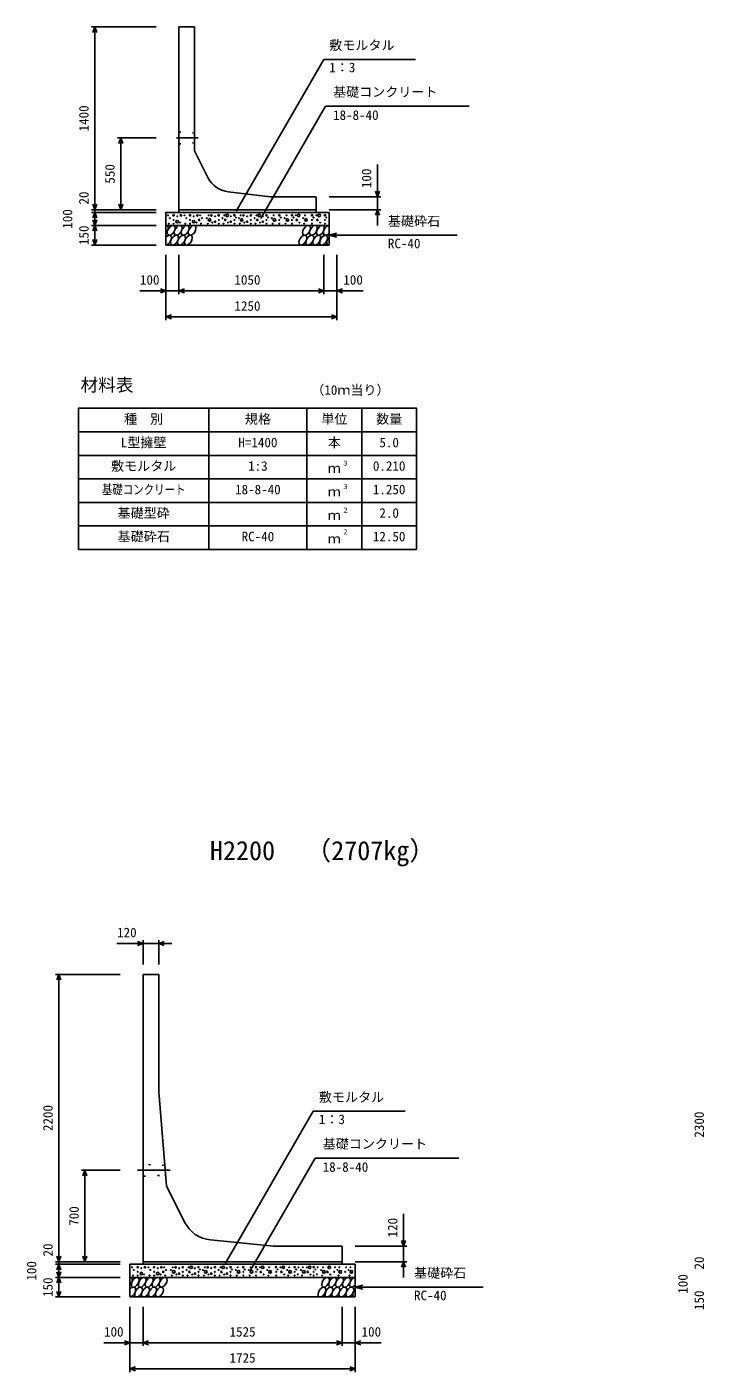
# Model space of a CAD drawing. Units: millimetres, scale not verified. Extents: x -50400 to 50400, y -17820 to 17820.
# Drawn here: x 36185 to 41371, y -426 to 9872 of the extents above; entities that cross this region are included whole.
import ezdxf
from ezdxf.enums import TextEntityAlignment as Align

# ---------------------------------------------------------------- set-up
doc = ezdxf.new("R2010")
doc.units = ezdxf.units.MM
doc.header["$LTSCALE"] = 60
doc.linetypes.add('DOTTED', pattern=[1.75, 0.25, -1.5])
doc.linetypes.add('LONG_DASHED_DOTTED', pattern=[15.25, 12, -1.5, 0.25, -1.5])
for name, color, linetype, lineweight in [('0-0_CENTER', 7, 'LONG_DASHED_DOTTED', 25), ('0-1_DIM', 7, 'Continuous', 25), ('0-3_HATCH', 6, 'Continuous', 25), ('0-4_HYO', 3, 'Continuous', 25), ('0-5_HYO2', 4, 'Continuous', 25), ('0-6_OUTLINE', 1, 'Continuous', 25), ('0-7_OUTLINE2', 4, 'DOTTED', 25), ('0-8_TXT', 7, 'Continuous', 25)]:
    doc.layers.add(name, color=color, linetype=linetype, lineweight=lineweight)
doc.styles.add('ＭＳ ゴシック', font='')
doc.styles.get('ＭＳ ゴシック').set_extended_font_data('MS Gothic')

msp = doc.modelspace()

# ---------------------------------------------------------------- linework, layer by layer
at = {"layer": '0-0_CENTER'}
for p, q in [((37496.78, 9022.24), (37330.75, 9022.24)), ((37031.18, 1119.23), (37281.04, 1119.23))]:
    msp.add_line(p, q, dxfattribs=at)
at = {"layer": '0-1_DIM'}
for p, q in [((36679.5, 9872.24), (37174.5, 9872.24)), ((36704.5, 8472.24), (36704.5, 9872.24)), ((37786.65, 8460.91), (38457.92, 9623.59)), ((39160.33, 9623.59), (38457.92, 9623.59)), ((37976.13, 8406.52), (38472.4, 9266.08)), ((39571.94, 9266.08), (38472.4, 9266.08)), ((36879.5, 9022.24), (37174.5, 9022.24)), ((36904.5, 9022.24), (36904.5, 8472.24)), ((38869.5, 8572.24), (38869.5, 8819.93)), ((38894.5, 8572.24), (38499.5, 8572.24)), ((38869.5, 8572.24), (38869.5, 8472.24)), ((36679.5, 8472.24), (37174.5, 8472.24)), ((36679.5, 8452.24), (37174.5, 8452.24)), ((36704.5, 8472.24), (36704.5, 8452.24)), ((36704.5, 8452.24), (36704.5, 8352.24)), ((38894.5, 8472.24), (38499.5, 8472.24)), ((38869.5, 8352.24), (38869.5, 8472.24)), ((36679.5, 8352.24), (37174.5, 8352.24)), ((36704.5, 8352.24), (36704.5, 8202.24)), ((38499.5, 8277.24), (38557.46, 8292.76)), ((39479.82, 8277.24), (38499.5, 8277.24)), ((38499.5, 8277.24), (38557.46, 8261.71)), ((36679.5, 8202.24), (37174.5, 8202.24)), ((37249.5, 7627.24), (37249.5, 8127.24)), ((37349.5, 7827.24), (37349.5, 8127.24)), ((38459.5, 7827.24), (38459.5, 8127.24)), ((38459.5, 7827.24), (38459.5, 8127.24)), ((38559.5, 7627.24), (38559.5, 8127.24)), ((37049.96, 7852.24), (37249.5, 7852.24)), ((37349.5, 7852.24), (37249.5, 7852.24)), ((38459.5, 7852.24), (37349.5, 7852.24)), ((38559.5, 7852.24), (38459.5, 7852.24)), ((38759.04, 7852.24), (38559.5, 7852.24)), ((38559.5, 7652.24), (37249.5, 7652.24)), ((36874.96, 2856.12), (37074.5, 2856.12)), ((37074.5, 2881.12), (37074.5, 2694.23)), ((37194.5, 2856.12), (37074.5, 2856.12)), ((37194.5, 2881.12), (37194.5, 2694.23)), ((37194.5, 2856.12), (37294.5, 2856.12)), ((36404.5, 2619.23), (36899.5, 2619.23)), ((36429.5, 419.23), (36429.5, 2619.23)), ((37707.24, 407.91), (38378.51, 1570.58)), ((39080.93, 1570.58), (38378.51, 1570.58)), ((37896.72, 353.51), (38392.99, 1213.07)), ((39492.54, 1213.07), (38392.99, 1213.07)), ((36604.5, 1119.23), (36899.5, 1119.23)), ((36629.5, 1119.23), (36629.5, 419.23)), ((39069.5, 539.23), (39069.5, 786.92)), ((39094.5, 539.23), (38699.5, 539.23)), ((39069.5, 539.23), (39069.5, 419.23)), ((36404.5, 419.23), (36899.5, 419.23)), ((36429.5, 419.23), (36429.5, 399.23)), ((39094.5, 419.23), (38699.5, 419.23)), ((39069.5, 299.23), (39069.5, 419.23)), ((36404.5, 399.23), (36899.5, 399.23)), ((36429.5, 399.23), (36429.5, 299.23)), ((36404.5, 299.23), (36899.5, 299.23)), ((36429.5, 299.23), (36429.5, 149.23)), ((38699.5, 224.23), (38757.46, 239.76)), ((39679.82, 224.23), (38699.5, 224.23)), ((38699.5, 224.23), (38757.46, 208.7)), ((36404.5, 149.23), (36899.5, 149.23)), ((36974.5, -425.77), (36974.5, 74.23)), ((37074.5, -225.77), (37074.5, 74.23)), ((38599.5, -225.77), (38599.5, 74.23)), ((38599.5, -225.77), (38599.5, 74.23)), ((38699.5, -425.77), (38699.5, 74.23)), ((36774.96, -200.77), (36974.5, -200.77)), ((37074.5, -200.77), (36974.5, -200.77)), ((38599.5, -200.77), (37074.5, -200.77)), ((38699.5, -200.77), (38599.5, -200.77)), ((38899.04, -200.77), (38699.5, -200.77)), ((38699.5, -400.77), (36974.5, -400.77))]:
    msp.add_line(p, q, dxfattribs=at)
for points in [[(36719.89, 9829.95), (36704.5, 9872.24), (36689.11, 9829.95)], [(36919.89, 8979.95), (36904.5, 9022.24), (36889.11, 8979.95)], [(38854.11, 8614.52), (38869.5, 8572.24), (38884.89, 8614.52)], [(36719.89, 8514.52), (36704.5, 8472.24), (36689.11, 8514.52)], [(36719.89, 8409.95), (36704.5, 8452.24), (36689.11, 8409.95)], [(36919.89, 8514.52), (36904.5, 8472.24), (36889.11, 8514.52)], [(38854.11, 8429.95), (38869.5, 8472.24), (38884.89, 8429.95)], [(36719.89, 8394.52), (36704.5, 8352.24), (36689.11, 8394.52)], [(36719.89, 8309.95), (36704.5, 8352.24), (36689.11, 8309.95)], [(36719.89, 8244.52), (36704.5, 8202.24), (36689.11, 8244.52)], [(37207.21, 7867.63), (37249.5, 7852.24), (37207.21, 7836.84)], [(37391.79, 7867.63), (37349.5, 7852.24), (37391.79, 7836.84)], [(38417.21, 7867.63), (38459.5, 7852.24), (38417.21, 7836.84)], [(38601.79, 7867.63), (38559.5, 7852.24), (38601.79, 7836.84)], [(37291.79, 7667.63), (37249.5, 7652.24), (37291.79, 7636.84)], [(38517.21, 7667.63), (38559.5, 7652.24), (38517.21, 7636.84)], [(37032.21, 2871.51), (37074.5, 2856.12), (37032.21, 2840.73)], [(37236.79, 2871.51), (37194.5, 2856.12), (37236.79, 2840.73)], [(36444.89, 2576.94), (36429.5, 2619.23), (36414.11, 2576.94)], [(36644.89, 1076.94), (36629.5, 1119.23), (36614.11, 1076.94)], [(39054.11, 581.52), (39069.5, 539.23), (39084.89, 581.52)], [(36444.89, 461.52), (36429.5, 419.23), (36414.11, 461.52)], [(36644.89, 461.52), (36629.5, 419.23), (36614.11, 461.52)], [(39054.11, 376.94), (39069.5, 419.23), (39084.89, 376.94)], [(36444.89, 356.94), (36429.5, 399.23), (36414.11, 356.94)], [(36444.89, 341.52), (36429.5, 299.23), (36414.11, 341.52)], [(36444.89, 256.94), (36429.5, 299.23), (36414.11, 256.94)], [(36444.89, 191.52), (36429.5, 149.23), (36414.11, 191.52)], [(36932.21, -185.38), (36974.5, -200.77), (36932.21, -216.16)], [(37116.79, -185.38), (37074.5, -200.77), (37116.79, -216.16)], [(38557.21, -185.38), (38599.5, -200.77), (38557.21, -216.16)], [(38741.79, -185.38), (38699.5, -200.77), (38741.79, -216.16)], [(37016.79, -385.38), (36974.5, -400.77), (37016.79, -416.16)], [(38657.21, -385.38), (38699.5, -400.77), (38657.21, -416.16)]]:
    msp.add_lwpolyline(points, dxfattribs=at)
at = {"layer": '0-3_HATCH'}
for centre, radius in [((37265.47, 8429.41), 2.5), ((37272.48, 8366.38), 2.5), ((37279.49, 8408.4), 2.5), ((37308.36, 8430.29), 5), ((37308.36, 8394.4), 2.5), ((37308.36, 8366.38), 2.5), ((37336.4, 8381.26), 10), ((37336.4, 8422.41), 2.5), ((37357.43, 8374.26), 2.5), ((37364.44, 8429.41), 5), ((37391.57, 8429.41), 2.5), ((37398.58, 8366.38), 2.5), ((37405.59, 8408.4), 2.5), ((37434.47, 8430.29), 5), ((37434.47, 8394.4), 2.5), ((37434.47, 8366.38), 2.5), ((37462.51, 8381.26), 10), ((37462.51, 8422.41), 2.5), ((37483.53, 8374.26), 2.5), ((37490.54, 8429.41), 5), ((37504.56, 8394.4), 5), ((37511.57, 8429.41), 2.5), ((37518.58, 8366.38), 2.5), ((37525.59, 8408.4), 2.5), ((37563.41, 8408.4), 2.5), ((37570.42, 8366.38), 2.5), ((37584.44, 8394.4), 10), ((37577.43, 8429.41), 2.5), ((37598.46, 8429.41), 5), ((37605.47, 8374.26), 2.5), ((37626.49, 8381.26), 5), ((37626.49, 8422.41), 2.5), ((37654.53, 8430.29), 5), ((37654.53, 8394.4), 2.5), ((37654.53, 8366.38), 2.5), ((37683.41, 8408.4), 2.5), ((37690.42, 8366.38), 2.5), ((37697.43, 8429.41), 2.5), ((37704.44, 8394.4), 5), ((37718.46, 8429.41), 10), ((37725.47, 8374.26), 2.5), ((37746.49, 8381.26), 5), ((37746.49, 8422.41), 2.5), ((37774.53, 8430.29), 5), ((37774.53, 8394.4), 2.5), ((37774.53, 8366.38), 2.5), ((37785.87, 8412.72), 2.5), ((37808.63, 8408.4), 2.5), ((37815.64, 8366.38), 2.5), ((37829.66, 8394.4), 10), ((37822.65, 8429.41), 2.5), ((37843.68, 8429.41), 5), ((37850.69, 8374.26), 2.5), ((37871.72, 8381.26), 5), ((37871.72, 8422.41), 2.5), ((37899.76, 8430.29), 5), ((37899.76, 8394.4), 2.5), ((37899.76, 8366.38), 2.5), ((37928.63, 8408.4), 2.5), ((37935.64, 8366.38), 2.5), ((37942.65, 8429.41), 2.5), ((37949.66, 8394.4), 5), ((37963.68, 8429.41), 10), ((37970.69, 8374.26), 2.5), ((37991.72, 8381.26), 5), ((37991.72, 8422.41), 2.5), ((38019.76, 8430.29), 5), ((38019.76, 8394.4), 2.5), ((38019.76, 8366.38), 2.5), ((38031.1, 8412.72), 2.5), ((38060.56, 8408.4), 2.5), ((38067.57, 8366.38), 2.5), ((38081.59, 8394.4), 10), ((38074.58, 8429.41), 2.5), ((38118.2, 8430.29), 5), ((38118.2, 8394.4), 2.5), ((38118.2, 8366.38), 2.5), ((38129.54, 8412.72), 2.5), ((38159, 8408.4), 2.5), ((38166.01, 8366.38), 2.5), ((38180.03, 8394.4), 10), ((38173.01, 8429.41), 2.5), ((38215.19, 8430.29), 5), ((38215.19, 8394.4), 2.5), ((38215.19, 8366.38), 2.5), ((38226.53, 8412.72), 2.5), ((38244.89, 8429.41), 2.5), ((38251.9, 8394.4), 5), ((38265.92, 8429.41), 10), ((38272.93, 8374.26), 2.5), ((38301.27, 8408.4), 2.5), ((38308.28, 8366.38), 2.5), ((38322.3, 8394.4), 10), ((38315.29, 8429.41), 2.5), ((38368.58, 8430.29), 5), ((38368.58, 8394.4), 2.5), ((38368.58, 8366.38), 2.5), ((38379.92, 8412.72), 2.5), ((38402.55, 8429.41), 2.5), ((38409.56, 8394.4), 5), ((38423.58, 8429.41), 10), ((38430.59, 8374.26), 2.5), ((38467.37, 8430.29), 5), ((38467.37, 8394.4), 2.5), ((38467.37, 8366.38), 2.5), ((38478.71, 8412.72), 2.5), ((36990.47, 376.41), 2.5), ((36997.48, 313.38), 2.5), ((37004.49, 355.4), 2.5), ((37033.36, 377.28), 5), ((37033.36, 341.39), 2.5), ((37033.36, 313.38), 2.5), ((37061.4, 328.26), 10), ((37061.4, 369.41), 2.5), ((37082.43, 321.26), 2.5), ((37089.44, 376.41), 5), ((37116.57, 376.41), 2.5), ((37123.58, 313.38), 2.5), ((37130.59, 355.4), 2.5), ((37159.47, 377.28), 5), ((37159.47, 341.39), 2.5), ((37159.47, 313.38), 2.5), ((37187.51, 328.26), 10), ((37187.51, 369.41), 2.5), ((37208.53, 321.26), 2.5), ((37215.54, 376.41), 5), ((37229.56, 341.39), 5), ((37236.57, 376.41), 2.5), ((37243.58, 313.38), 2.5), ((37250.59, 355.4), 2.5), ((37288.41, 355.4), 2.5), ((37295.42, 313.38), 2.5), ((37309.44, 341.39), 10), ((37302.43, 376.41), 2.5), ((37323.46, 376.41), 5), ((37330.47, 321.26), 2.5), ((37351.49, 328.26), 5), ((37351.49, 369.41), 2.5), ((37379.53, 377.28), 5), ((37379.53, 341.39), 2.5), ((37379.53, 313.38), 2.5), ((37408.41, 355.4), 2.5), ((37415.42, 313.38), 2.5), ((37422.43, 376.41), 2.5), ((37429.44, 341.39), 5), ((37443.46, 376.41), 10), ((37450.47, 321.26), 2.5), ((37471.49, 328.26), 5), ((37471.49, 369.41), 2.5), ((37499.53, 377.28), 5), ((37499.53, 341.39), 2.5), ((37499.53, 313.38), 2.5), ((37510.87, 359.72), 2.5), ((37533.63, 355.4), 2.5), ((37540.64, 313.38), 2.5), ((37554.66, 341.39), 10), ((37547.65, 376.41), 2.5), ((37568.68, 376.41), 5), ((37575.69, 321.26), 2.5), ((37596.72, 328.26), 5), ((37596.72, 369.41), 2.5), ((37624.76, 377.28), 5), ((37624.76, 341.39), 2.5), ((37624.76, 313.38), 2.5), ((37653.63, 355.4), 2.5), ((37660.64, 313.38), 2.5), ((37667.65, 376.41), 2.5), ((37674.66, 341.39), 5), ((37688.68, 376.41), 10), ((37695.69, 321.26), 2.5), ((37716.72, 328.26), 5), ((37716.72, 369.41), 2.5), ((37744.76, 377.28), 5), ((37744.76, 341.39), 2.5), ((37744.76, 313.38), 2.5), ((37756.1, 359.72), 2.5), ((37785.56, 355.4), 2.5), ((37792.57, 313.38), 2.5), ((37806.59, 341.39), 10), ((37799.58, 376.41), 2.5), ((37843.2, 377.28), 5), ((37843.2, 341.39), 2.5), ((37843.2, 313.38), 2.5), ((37854.54, 359.72), 2.5), ((37884, 355.4), 2.5), ((37891.01, 313.38), 2.5), ((37905.03, 341.39), 10), ((37898.01, 376.41), 2.5), ((37940.19, 377.28), 5), ((37940.19, 341.39), 2.5), ((37940.19, 313.38), 2.5), ((37951.53, 359.72), 2.5), ((37969.89, 376.41), 2.5), ((37976.9, 341.39), 5), ((37990.92, 376.41), 10), ((37997.93, 321.26), 2.5), ((38026.27, 355.4), 2.5), ((38033.28, 313.38), 2.5), ((38047.3, 341.39), 10), ((38040.29, 376.41), 2.5), ((38093.58, 377.28), 5), ((38093.58, 341.39), 2.5), ((38093.58, 313.38), 2.5), ((38104.92, 359.72), 2.5), ((38127.55, 376.41), 2.5), ((38134.56, 341.39), 5), ((38148.58, 376.41), 10), ((38155.59, 321.26), 2.5), ((38179.24, 355.4), 2.5), ((38186.25, 313.38), 2.5), ((38200.27, 341.39), 10), ((38193.26, 376.41), 2.5), ((38235.44, 377.28), 5), ((38235.44, 341.39), 2.5), ((38235.44, 313.38), 2.5), ((38246.78, 359.72), 2.5), ((38260.09, 323.04), 2.5), ((38265.13, 376.41), 2.5), ((38284.37, 355.4), 2.5), ((38291.38, 313.38), 2.5), ((38305.4, 341.39), 10), ((38298.39, 376.41), 2.5), ((38329.17, 376.41), 2.5), ((38336.19, 341.39), 5), ((38350.2, 376.41), 10), ((38357.21, 321.26), 2.5), ((38381.97, 377.28), 5), ((38381.97, 341.39), 2.5), ((38381.97, 313.38), 2.5), ((38393.31, 359.72), 2.5), ((38406.63, 323.04), 2.5), ((38411.67, 376.41), 2.5), ((38438.66, 355.4), 2.5), ((38445.67, 313.38), 2.5), ((38459.69, 341.39), 10), ((38452.68, 376.41), 2.5), ((38486.82, 341.39), 5), ((38500.84, 376.41), 10), ((38507.85, 321.26), 2.5), ((38538.49, 341.39), 2.5), ((38544.93, 376.41), 2.5), ((38564.16, 355.4), 2.5), ((38571.17, 313.38), 2.5), ((38585.19, 341.39), 10), ((38578.18, 376.41), 2.5), ((38622.9, 341.39), 2.5), ((38629.33, 376.41), 2.5), ((38648.57, 355.4), 2.5), ((38655.58, 313.38), 2.5), ((38669.6, 341.39), 10), ((38662.59, 376.41), 2.5)]:
    msp.add_circle(centre, radius, dxfattribs=at)
for centre, start_param, end_param in [((37237.13, 8314.71), 4.385593, 6.67454438), ((38485.64, 8314.71), 0.33577149, 4.44118059), ((37262.46, 8239.72), 3.51114638, 7.548991), ((38510.96, 8239.72), 1.2110787, 3.56587337), ((36962.13, 261.71), 4.385593, 6.67454438), ((36987.46, 186.72), 3.51114638, 7.548991), ((38685.64, 261.71), 0.33577149, 4.44118059), ((38710.96, 186.72), 1.2110787, 3.56587337)]:
    msp.add_ellipse(centre, major_axis=(21.81, 35.31), ratio=0.5792, start_param=start_param, end_param=end_param, dxfattribs=at)
for centre in [(37290.34, 8314.71), (37343.55, 8314.71), (37396.76, 8314.71), (37449.97, 8314.71), (38326.01, 8314.71), (38379.22, 8314.71), (38432.43, 8314.71), (37315.66, 8239.72), (37368.87, 8239.72), (37422.08, 8239.72), (38298.13, 8239.72), (38351.34, 8239.72), (38404.54, 8239.72), (38457.75, 8239.72), (37015.34, 261.71), (37040.66, 186.72), (37068.55, 261.71), (37093.87, 186.72), (37121.76, 261.71), (37147.08, 186.72), (37174.97, 261.71), (37200.29, 186.72), (37228.18, 261.71), (38444.92, 186.72), (38472.81, 261.71), (38498.13, 186.72), (38526.01, 261.71), (38551.34, 186.72), (38579.22, 261.71), (38604.54, 186.72), (38632.43, 261.71), (38657.75, 186.72)]:
    msp.add_ellipse(centre, major_axis=(21.81, 35.31), ratio=0.5792, dxfattribs=at)
at = {"layer": '0-4_HYO'}
for p, q in [((37579.5, 6952.24), (37579.5, 5872.24)), ((38329.5, 6952.24), (38329.5, 5872.24)), ((38749.5, 6952.24), (38749.5, 5872.24)), ((36579.5, 6772.24), (39169.5, 6772.24))]:
    msp.add_line(p, q, dxfattribs=at)
msp.add_lwpolyline([(36579.5, 5872.24), (39169.5, 5872.24), (39169.5, 6952.24), (36579.5, 6952.24)], close=True, dxfattribs=at)
at = {"layer": '0-5_HYO2'}
for p, q in [((36579.5, 6592.24), (39169.5, 6592.24)), ((36579.5, 6412.24), (39169.5, 6412.24)), ((36579.5, 6232.24), (39169.5, 6232.24)), ((36579.5, 6052.24), (39169.5, 6052.24))]:
    msp.add_line(p, q, dxfattribs=at)
at = {"layer": '0-6_OUTLINE'}
for p, q in [((37349.5, 9872.24), (37469.5, 9872.24)), ((37349.5, 9872.24), (37349.5, 8452.24)), ((37469.5, 9872.24), (37469.5, 8922.24)), ((37571.14, 8718.96), (37469.5, 8922.24)), ((38049.5, 8572.24), (37726.92, 8609.74)), ((38399.5, 8572.24), (38049.5, 8572.24)), ((38399.5, 8572.24), (38399.5, 8452.24)), ((37349.5, 8472.24), (38399.5, 8472.24)), ((38499.5, 8452.24), (38499.5, 8202.24)), ((38499.5, 8352.24), (37249.5, 8352.24)), ((38499.5, 8202.24), (37249.5, 8202.24)), ((37074.5, 2619.23), (37074.5, 399.23)), ((37254.5, 999.23), (37194.5, 1719.23)), ((37392.64, 722.94), (37254.5, 999.23)), ((38074.5, 539.23), (37592.17, 585.91)), ((38599.5, 539.23), (38074.5, 539.23)), ((38599.5, 539.23), (38599.5, 399.23)), ((38599.5, 419.23), (37074.5, 419.23)), ((38699.5, 399.23), (38699.5, 149.23)), ((38699.5, 299.23), (36974.5, 299.23)), ((38699.5, 149.23), (36974.5, 149.23))]:
    msp.add_line(p, q, dxfattribs=at)
for points in [[(38499.5, 8452.24), (37249.5, 8452.24), (37249.5, 8202.24)], [(37074.5, 2619.23), (37194.5, 2619.23), (37194.5, 1719.23)], [(38699.5, 399.23), (36974.5, 399.23), (36974.5, 149.23)]]:
    msp.add_lwpolyline(points, dxfattribs=at)
for centre, radius, end in [((37750.02, 8808.41), 200, 263.36749), ((37616.25, 834.74), 250, 264.47246)]:
    msp.add_arc(centre, radius, 206.56505, end, dxfattribs=at)
at = {"layer": '0-7_OUTLINE2'}
for p, q in [((37469.5, 9059.74), (37349.5, 9067.24)), ((37349.5, 8977.24), (37469.5, 8984.74)), ((37079.5, 1164.01), (37074.72, 1169.23)), ((37236.34, 1156.96), (37079.5, 1164.01)), ((37240.96, 1161.75), (37236.34, 1156.96)), ((37074.72, 1069.23), (37079.5, 1074.45)), ((37079.5, 1074.45), (37242.63, 1081.51)), ((37247.84, 1076.73), (37242.63, 1081.51))]:
    msp.add_line(p, q, dxfattribs=at)

# ---------------------------------------------------------------- texts
at = {"layer": '0-1_DIM', "style": 'ＭＳ ゴシック'}
for s, p in [('敷モルタル', (38500.77, 9673.59)), ('1：3', (38500.77, 9503.47)), ('基礎コンクリート', (38529.65, 9316.08)), ('18-8-40', (38529.65, 9138.45)), ('基礎砕石', (38949.75, 8327.24)), ('RC-40', (38949.75, 8155.86)), ('100', (37050.86, 7877.24)), ('1050', (37774.5, 7877.24)), ('100', (38608.14, 7877.24)), ('1250', (37774.5, 7677.24)), ('120', (36875.86, 2881.12)), ('敷モルタル', (38421.36, 1620.58)), ('1：3', (38421.36, 1450.47)), ('基礎コンクリート', (38450.25, 1263.07)), ('18-8-40', (38450.25, 1085.44)), ('基礎砕石', (39149.75, 274.23)), ('RC-40', (39149.75, 102.85)), ('100', (36775.86, -175.77)), ('1525', (37737, -175.77)), ('100', (38748.14, -175.77)), ('1725', (37737, -375.77))]:
    msp.add_text(s, height=73.31, dxfattribs=at).set_placement(p, align=Align.BOTTOM_LEFT)
for s, p in [('1400', (36679.5, 9072.24)), ('550', (36879.5, 8672.24)), ('100', (38844.5, 8637.88)), ('20', (36679.5, 8512.3)), ('100', (36554.5, 8327.24)), ('150', (36679.5, 8202.24)), ('2200', (36404.5, 1419.23)), ('2300', (41392, 1369.23)), ('700', (36604.5, 694.23)), ('120', (39044.5, 604.87)), ('20', (36404.5, 459.3)), ('100', (36279.5, 274.23)), ('20', (41392, 359.3)), ('100', (41267, 174.23)), ('150', (36404.5, 149.23)), ('150', (41392, 49.23))]:
    msp.add_text(s, height=73.31, rotation=90, dxfattribs=at).set_placement(p, align=Align.BOTTOM_LEFT)
at = {"layer": '0-8_TXT', "style": 'ＭＳ ゴシック'}
for s, height, p in [('材料表', 98.97, (36596.17, 7052.24)), ('（10ｍ当り）', 73.31, (38362.83, 7033.9)), ('種\u3000別', 73.31, (36929.5, 6812.24)), ('規格', 73.31, (37854.5, 6812.24)), ('単位', 73.31, (38439.5, 6812.24)), ('数量', 73.31, (38859.5, 6812.24)), ('L型擁壁', 73.31, (36904.5, 6632.24)), ('H=1400', 73.31, (37804.5, 6632.24)), ('本', 73.31, (38489.5, 6632.24)), ('5.0', 73.31, (38884.5, 6632.24)), ('敷モルタル', 73.31, (36829.5, 6452.24)), ('1:3', 73.31, (37879.5, 6452.24)), ('ｍ', 73.31, (38489.5, 6435.57)), ('３', 36.66, (38598.74, 6502.85)), ('0.210', 73.31, (38834.5, 6452.24)), ('18-8-40', 73.31, (37779.5, 6272.24)), ('ｍ', 73.31, (38489.5, 6255.57)), ('３', 36.66, (38598.74, 6322.85)), ('1.250', 73.31, (38834.5, 6272.24)), ('基礎型砕', 73.31, (36879.5, 6092.24)), ('２', 36.66, (38598.74, 6142.85)), ('2.0', 73.31, (38884.5, 6092.24)), ('ｍ', 73.31, (38489.5, 6075.57)), ('基礎砕石', 73.31, (36879.5, 5912.24)), ('RC-40', 73.31, (37829.5, 5912.24)), ('ｍ', 73.31, (38489.5, 5895.57)), ('２', 36.66, (38598.74, 5976.18)), ('12.50', 73.31, (38834.5, 5912.24)), ('H2200', 146.6, (37587, 3449.48)), ('（2707kg）', 146.6, (38315.62, 3449.48))]:
    msp.add_text(s, height=height, dxfattribs=at).set_placement(p, align=Align.BOTTOM_LEFT)
at = {"layer": '0-8_TXT', "style": 'ＭＳ ゴシック', "width": 0.8}
msp.add_text('基礎コンクリート', height=73.31, dxfattribs=at).set_placement((36759.5, 6272.24), align=Align.BOTTOM_LEFT)

doc.saveas('drawing.dxf')
